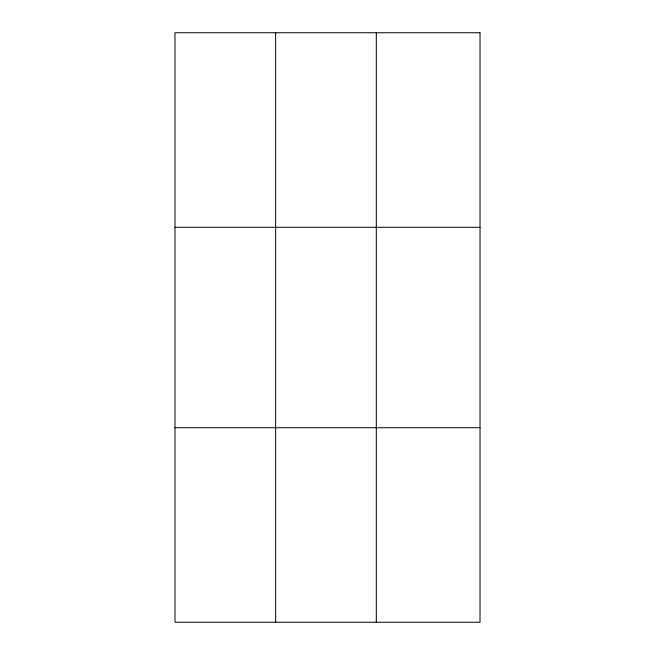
<?xml version="1.0" encoding="UTF-8"?>
<svg xmlns="http://www.w3.org/2000/svg" width="655" height="655" viewBox="0 0 655 655"><rect width="100%" height="100%" fill="white"/><g stroke="black" fill="none" stroke-linecap="round" stroke-linejoin="round"><path stroke-width="0.98" d="M275.64 32.75L275.64 622.25M376.306 32.75L376.306 622.25M174.983 227.285L480.017 227.285M174.983 427.715L480.017 427.715M480.017 32.75L480.017 622.25L174.983 622.25L174.983 32.75L480.017 32.75"/></g></svg>
